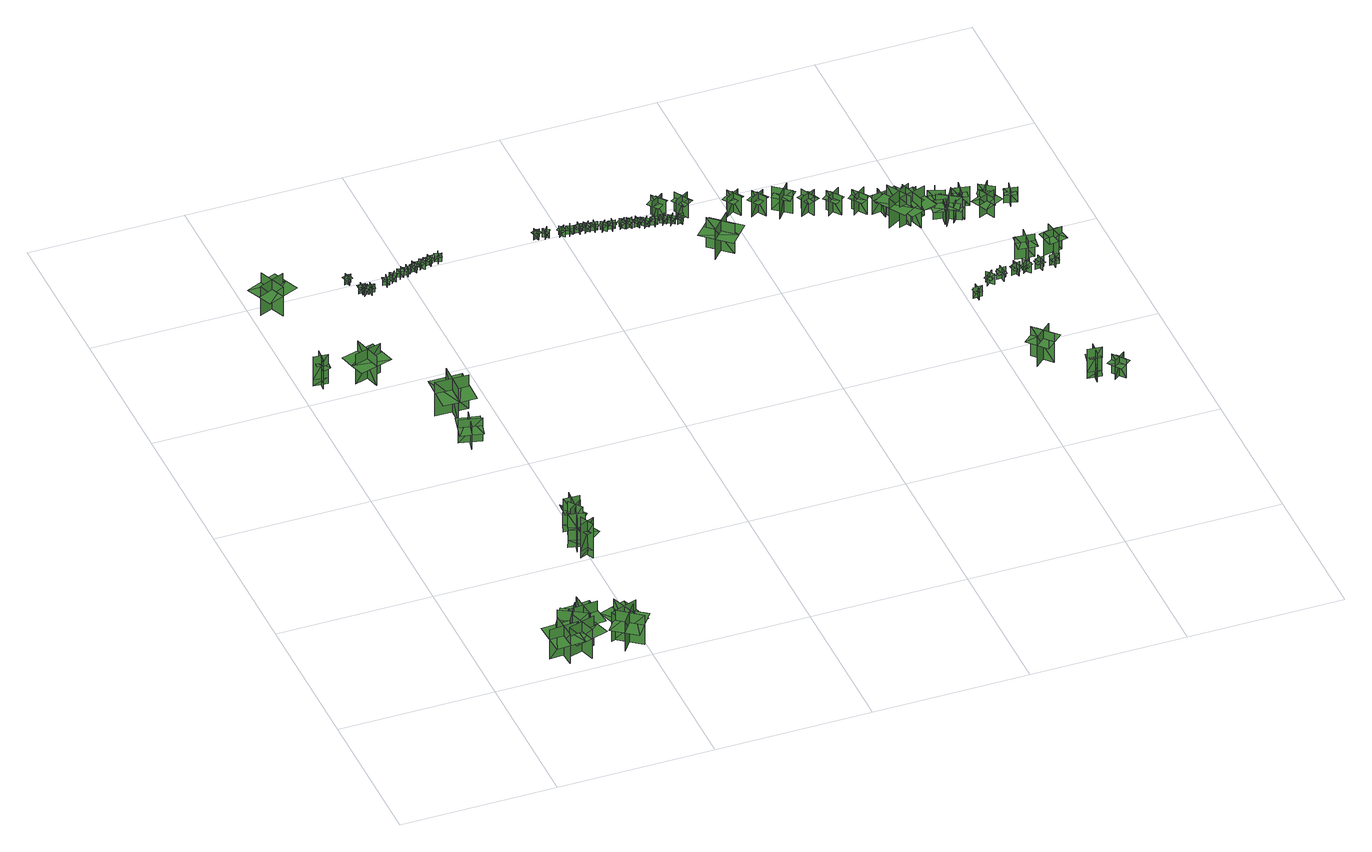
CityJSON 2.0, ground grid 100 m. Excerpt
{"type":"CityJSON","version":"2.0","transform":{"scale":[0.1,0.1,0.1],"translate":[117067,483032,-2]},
"CityObjects":{
"tree1":{"type":"SolitaryVegetationObject","geometry":[{"type":"MultiSurface","lod":"1","boundaries":[[[0,1,2]],[[0,2,3]],[[4,5,6]],[[4,6,7]],[[8,9,10]],[[8,10,11]],[[8,11,12]],[[8,12,13]]]}]},
"tree2":{"type":"SolitaryVegetationObject","geometry":[{"type":"MultiSurface","lod":"1","boundaries":[[[14,15,16]],[[14,16,17]],[[18,19,20]],[[18,20,21]],[[22,23,24]],[[22,24,25]],[[22,25,26]],[[22,26,27]]]}]},
"tree3":{"type":"SolitaryVegetationObject","geometry":[{"type":"MultiSurface","lod":"1","boundaries":[[[28,29,30]],[[28,30,31]],[[32,33,34]],[[32,34,35]],[[36,37,38]],[[36,38,39]],[[36,39,40]],[[36,40,41]]]}]},
"tree4":{"type":"SolitaryVegetationObject","geometry":[{"type":"MultiSurface","lod":"1","boundaries":[[[42,43,44]],[[42,44,45]],[[46,47,48]],[[46,48,49]],[[50,51,52]],[[50,52,53]],[[50,53,54]],[[50,54,55]]]}]},
"tree5":{"type":"SolitaryVegetationObject","geometry":[{"type":"MultiSurface","lod":"1","boundaries":[[[56,57,58]],[[56,58,59]],[[60,61,62]],[[60,62,63]],[[64,65,66]],[[64,66,67]],[[64,67,68]],[[64,68,69]]]}]},
"tree6":{"type":"SolitaryVegetationObject","geometry":[{"type":"MultiSurface","lod":"1","boundaries":[[[70,71,72]],[[70,72,73]],[[74,75,76]],[[74,76,77]],[[78,79,80]],[[78,80,81]],[[78,81,82]],[[78,82,83]]]}]},
"tree7":{"type":"SolitaryVegetationObject","geometry":[{"type":"MultiSurface","lod":"1","boundaries":[[[84,85,86]],[[84,86,87]],[[88,89,90]],[[88,90,91]],[[92,93,89]],[[92,89,88]],[[94,95,85]],[[94,85,84]],[[96,97,98]],[[96,98,99]],[[100,101,102]],[[100,102,103]]]}]},
"tree8":{"type":"SolitaryVegetationObject","geometry":[{"type":"MultiSurface","lod":"1","boundaries":[[[104,105,106]],[[104,106,107]],[[108,109,110]],[[108,110,111]],[[112,113,109]],[[112,109,108]],[[114,115,105]],[[114,105,104]],[[116,117,118]],[[116,118,119]],[[120,121,122]],[[120,122,123]]]}]},
"tree9":{"type":"SolitaryVegetationObject","geometry":[{"type":"MultiSurface","lod":"1","boundaries":[[[124,125,126]],[[124,126,127]],[[128,129,130]],[[128,130,131]],[[132,133,129]],[[132,129,128]],[[134,135,125]],[[134,125,124]],[[136,137,138]],[[136,138,139]],[[140,141,142]],[[140,142,143]]]}]},
"tree10":{"type":"SolitaryVegetationObject","geometry":[{"type":"MultiSurface","lod":"1","boundaries":[[[144,145,146]],[[144,146,147]],[[148,149,150]],[[148,150,151]],[[152,153,154]],[[152,154,155]],[[152,155,156]],[[152,156,157]]]}]},
"tree11":{"type":"SolitaryVegetationObject","geometry":[{"type":"MultiSurface","lod":"1","boundaries":[[[158,159,160]],[[158,160,161]],[[162,163,164]],[[162,164,165]],[[166,167,168]],[[166,168,169]],[[166,169,170]],[[166,170,171]]]}]},
"tree12":{"type":"SolitaryVegetationObject","geometry":[{"type":"MultiSurface","lod":"1","boundaries":[[[172,173,174]],[[172,174,175]],[[176,177,178]],[[176,178,179]],[[180,181,177]],[[180,177,176]],[[182,183,173]],[[182,173,172]],[[184,185,186]],[[184,186,187]],[[188,189,190]],[[188,190,191]]]}]},
"tree13":{"type":"SolitaryVegetationObject","geometry":[{"type":"MultiSurface","lod":"1","boundaries":[[[192,193,194]],[[192,194,195]],[[196,197,198]],[[196,198,199]],[[200,201,197]],[[200,197,196]],[[202,203,193]],[[202,193,192]],[[204,205,206]],[[204,206,207]],[[208,209,210]],[[208,210,211]]]}]},
"tree14":{"type":"SolitaryVegetationObject","geometry":[{"type":"MultiSurface","lod":"1","boundaries":[[[212,213,214]],[[212,214,215]],[[216,217,218]],[[216,218,219]],[[220,221,222]],[[220,222,223]],[[220,223,224]],[[220,224,225]]]}]},
"tree15":{"type":"SolitaryVegetationObject","geometry":[{"type":"MultiSurface","lod":"1","boundaries":[[[226,227,228]],[[226,228,229]],[[230,231,232]],[[230,232,233]],[[234,235,236]],[[234,236,237]],[[234,237,238]],[[234,238,239]]]}]},
"tree16":{"type":"SolitaryVegetationObject","geometry":[{"type":"MultiSurface","lod":"1","boundaries":[[[240,241,242]],[[240,242,243]],[[244,245,246]],[[244,246,247]],[[248,249,250]],[[248,250,251]],[[248,251,252]],[[248,252,253]]]}]},
"tree17":{"type":"SolitaryVegetationObject","geometry":[{"type":"MultiSurface","lod":"1","boundaries":[[[254,255,256]],[[254,256,257]],[[258,259,260]],[[258,260,261]],[[262,263,264]],[[262,264,265]],[[262,265,266]],[[262,266,267]]]}]},
"tree18":{"type":"SolitaryVegetationObject","geometry":[{"type":"MultiSurface","lod":"1","boundaries":[[[268,269,270]],[[268,270,271]],[[272,273,274]],[[272,274,275]],[[276,277,278]],[[276,278,279]],[[276,279,280]],[[276,280,281]]]}]},
"tree19":{"type":"SolitaryVegetationObject","geometry":[{"type":"MultiSurface","lod":"1","boundaries":[[[282,283,284]],[[282,284,285]],[[286,287,288]],[[286,288,289]],[[290,291,292]],[[290,292,293]],[[290,293,294]],[[290,294,295]]]}]},
"tree20":{"type":"SolitaryVegetationObject","geometry":[{"type":"MultiSurface","lod":"1","boundaries":[[[296,297,298]],[[296,298,299]],[[300,301,302]],[[300,302,303]],[[304,305,306]],[[304,306,307]],[[304,307,308]],[[304,308,309]]]}]},
"tree21":{"type":"SolitaryVegetationObject","geometry":[{"type":"MultiSurface","lod":"1","boundaries":[[[310,311,312]],[[310,312,313]],[[314,315,316]],[[314,316,317]],[[318,319,320]],[[318,320,321]],[[318,321,322]],[[318,322,323]]]}]},
"tree22":{"type":"SolitaryVegetationObject","geometry":[{"type":"MultiSurface","lod":"1","boundaries":[[[324,325,326]],[[324,326,327]],[[328,329,330]],[[328,330,331]],[[332,333,334]],[[332,334,335]],[[332,335,336]],[[332,336,337]]]}]},
"tree23":{"type":"SolitaryVegetationObject","geometry":[{"type":"MultiSurface","lod":"1","boundaries":[[[338,339,340]],[[338,340,341]],[[342,343,344]],[[342,344,345]],[[346,347,348]],[[346,348,349]],[[346,349,350]],[[346,350,351]]]}]},
"tree24":{"type":"SolitaryVegetationObject","geometry":[{"type":"MultiSurface","lod":"1","boundaries":[[[352,353,354]],[[352,354,355]],[[356,357,358]],[[356,358,359]],[[360,361,362]],[[360,362,363]],[[360,363,364]],[[360,364,365]]]}]},
"tree25":{"type":"SolitaryVegetationObject","geometry":[{"type":"MultiSurface","lod":"1","boundaries":[[[366,367,368]],[[366,368,369]],[[370,371,372]],[[370,372,373]],[[374,375,376]],[[374,376,377]],[[374,377,378]],[[374,378,379]]]}]},
"tree26":{"type":"SolitaryVegetationObject","geometry":[{"type":"MultiSurface","lod":"1","boundaries":[[[380,381,382]],[[380,382,383]],[[384,385,386]],[[384,386,387]],[[388,389,390]],[[388,390,391]],[[388,391,392]],[[388,392,393]]]}]},
"tree27":{"type":"SolitaryVegetationObject","geometry":[{"type":"MultiSurface","lod":"1","boundaries":[[[394,395,396]],[[394,396,397]],[[398,399,400]],[[398,400,401]],[[402,403,404]],[[402,404,405]],[[402,405,406]],[[402,406,407]]]}]},
"tree28":{"type":"SolitaryVegetationObject","geometry":[{"type":"MultiSurface","lod":"1","boundaries":[[[408,409,410]],[[408,410,411]],[[412,413,414]],[[412,414,415]],[[416,417,418]],[[416,418,419]],[[416,419,420]],[[416,420,421]]]}]},
"tree29":{"type":"SolitaryVegetationObject","geometry":[{"type":"MultiSurface","lod":"1","boundaries":[[[422,423,424]],[[422,424,425]],[[426,427,428]],[[426,428,429]],[[430,431,432]],[[430,432,433]],[[430,433,434]],[[430,434,435]]]}]},
"tree30":{"type":"SolitaryVegetationObject","geometry":[{"type":"MultiSurface","lod":"1","boundaries":[[[436,437,438]],[[436,438,439]],[[440,441,442]],[[440,442,443]],[[444,445,446]],[[444,446,447]],[[444,447,448]],[[444,448,449]]]}]},
"tree31":{"type":"SolitaryVegetationObject","geometry":[{"type":"MultiSurface","lod":"1","boundaries":[[[450,451,452]],[[450,452,453]],[[454,455,456]],[[454,456,457]],[[458,459,460]],[[458,460,461]],[[458,461,462]],[[458,462,463]]]}]},
"tree32":{"type":"SolitaryVegetationObject","geometry":[{"type":"MultiSurface","lod":"1","boundaries":[[[464,465,466]],[[464,466,467]],[[468,469,470]],[[468,470,471]],[[472,473,474]],[[472,474,475]],[[472,475,476]],[[472,476,477]]]}]},
"tree33":{"type":"SolitaryVegetationObject","geometry":[{"type":"MultiSurface","lod":"1","boundaries":[[[478,479,480]],[[478,480,481]],[[482,483,484]],[[482,484,485]],[[486,487,488]],[[486,488,489]],[[486,489,490]],[[486,490,491]]]}]},
"tree34":{"type":"SolitaryVegetationObject","geometry":[{"type":"MultiSurface","lod":"1","boundaries":[[[492,493,494]],[[492,494,495]],[[496,497,498]],[[496,498,499]],[[500,501,502]],[[500,502,503]],[[500,503,504]],[[500,504,505]]]}]},
"tree35":{"type":"SolitaryVegetationObject","geometry":[{"type":"MultiSurface","lod":"1","boundaries":[[[506,507,508]],[[506,508,509]],[[510,511,512]],[[510,512,513]],[[514,515,516]],[[514,516,517]],[[514,517,518]],[[514,518,519]]]}]},
"tree36":{"type":"SolitaryVegetationObject","geometry":[{"type":"MultiSurface","lod":"1","boundaries":[[[520,521,522]],[[520,522,523]],[[524,525,526]],[[524,526,527]],[[528,529,530]],[[528,530,531]],[[528,531,532]],[[528,532,533]]]}]},
"tree37":{"type":"SolitaryVegetationObject","geometry":[{"type":"MultiSurface","lod":"1","boundaries":[[[534,535,536]],[[534,536,537]],[[538,539,540]],[[538,540,541]],[[542,543,544]],[[542,544,545]],[[542,545,546]],[[542,546,547]]]}]},
"tree38":{"type":"SolitaryVegetationObject","geometry":[{"type":"MultiSurface","lod":"1","boundaries":[[[548,549,550]],[[548,550,551]],[[552,553,554]],[[552,554,555]],[[556,557,558]],[[556,558,559]],[[556,559,560]],[[556,560,561]]]}]},
"tree39":{"type":"SolitaryVegetationObject","geometry":[{"type":"MultiSurface","lod":"1","boundaries":[[[562,563,564]],[[562,564,565]],[[566,567,568]],[[566,568,569]],[[570,571,572]],[[570,572,573]],[[570,573,574]],[[570,574,575]]]}]},
"tree40":{"type":"SolitaryVegetationObject","geometry":[{"type":"MultiSurface","lod":"1","boundaries":[[[576,577,578]],[[576,578,579]],[[580,581,582]],[[580,582,583]],[[584,585,586]],[[584,586,587]],[[584,587,588]],[[584,588,589]]]}]},
"tree41":{"type":"SolitaryVegetationObject","geometry":[{"type":"MultiSurface","lod":"1","boundaries":[[[590,591,592]],[[590,592,593]],[[594,595,596]],[[594,596,597]],[[598,599,600]],[[598,600,601]],[[598,601,602]],[[598,602,603]]]}]},
"tree42":{"type":"SolitaryVegetationObject","geometry":[{"type":"MultiSurface","lod":"1","boundaries":[[[604,605,606]],[[604,606,607]],[[608,609,610]],[[608,610,611]],[[612,613,614]],[[612,614,615]],[[612,615,616]],[[612,616,617]]]}]},
"tree43":{"type":"SolitaryVegetationObject","geometry":[{"type":"MultiSurface","lod":"1","boundaries":[[[618,619,620]],[[618,620,621]],[[622,623,624]],[[622,624,625]],[[626,627,628]],[[626,628,629]],[[626,630,631]],[[626,631,627]]]}]},
"tree44":{"type":"SolitaryVegetationObject","geometry":[{"type":"MultiSurface","lod":"1","boundaries":[[[632,633,634]],[[632,634,635]],[[636,637,638]],[[636,638,639]],[[640,641,642]],[[640,642,643]],[[640,643,644]],[[640,644,645]]]}]},
"tree45":{"type":"SolitaryVegetationObject","geometry":[{"type":"MultiSurface","lod":"1","boundaries":[[[646,647,648]],[[646,648,649]],[[650,651,652]],[[650,652,653]],[[654,655,656]],[[654,656,657]],[[654,657,658]],[[654,658,659]]]}]},
"tree46":{"type":"SolitaryVegetationObject","geometry":[{"type":"MultiSurface","lod":"1","boundaries":[[[660,661,662]],[[660,662,663]],[[664,665,666]],[[664,666,667]],[[668,669,670]],[[668,670,671]],[[668,671,672]],[[668,672,673]]]}]},
"tree47":{"type":"SolitaryVegetationObject","geometry":[{"type":"MultiSurface","lod":"1","boundaries":[[[674,675,676]],[[674,676,677]],[[678,679,680]],[[678,680,681]],[[682,683,684]],[[682,684,685]],[[682,686,687]],[[682,687,683]]]}]},
"tree48":{"type":"SolitaryVegetationObject","geometry":[{"type":"MultiSurface","lod":"1","boundaries":[[[688,689,690]],[[688,690,691]],[[692,693,694]],[[692,694,695]],[[696,697,698]],[[696,698,699]],[[696,700,701]],[[696,701,697]]]}]},
"tree49":{"type":"SolitaryVegetationObject","geometry":[{"type":"MultiSurface","lod":"1","boundaries":[[[702,703,704]],[[702,704,705]],[[706,707,708]],[[706,708,709]],[[710,711,712]],[[710,712,713]],[[710,714,715]],[[710,715,711]]]}]},
"tree50":{"type":"SolitaryVegetationObject","geometry":[{"type":"MultiSurface","lod":"1","boundaries":[[[716,717,718]],[[716,718,719]],[[720,721,722]],[[720,722,723]],[[724,725,726]],[[724,726,727]],[[724,728,729]],[[724,729,725]]]}]},
"tree51":{"type":"SolitaryVegetationObject","geometry":[{"type":"MultiSurface","lod":"1","boundaries":[[[730,731,732]],[[730,732,733]],[[734,735,736]],[[734,736,737]],[[738,739,740]],[[738,740,741]],[[738,742,743]],[[738,743,739]]]}]},
"tree52":{"type":"SolitaryVegetationObject","geometry":[{"type":"MultiSurface","lod":"1","boundaries":[[[744,745,746]],[[744,746,747]],[[748,749,750]],[[748,750,751]],[[752,753,754]],[[752,754,755]],[[752,756,757]],[[752,757,753]]]}]},
"tree53":{"type":"SolitaryVegetationObject","geometry":[{"type":"MultiSurface","lod":"1","boundaries":[[[758,759,760]],[[758,760,761]],[[762,763,764]],[[762,764,765]],[[766,767,768]],[[766,768,769]],[[766,769,770]],[[766,770,771]]]}]},
"tree54":{"type":"SolitaryVegetationObject","geometry":[{"type":"MultiSurface","lod":"1","boundaries":[[[772,773,774]],[[772,774,775]],[[776,777,778]],[[776,778,779]],[[780,781,782]],[[780,782,783]],[[780,784,785]],[[780,785,781]]]}]},
"tree55":{"type":"SolitaryVegetationObject","geometry":[{"type":"MultiSurface","lod":"1","boundaries":[[[786,787,788]],[[786,788,789]],[[790,791,792]],[[790,792,793]],[[794,795,796]],[[794,796,797]],[[794,797,798]],[[794,798,799]]]}]},
"tree56":{"type":"SolitaryVegetationObject","geometry":[{"type":"MultiSurface","lod":"1","boundaries":[[[800,801,802]],[[800,802,803]],[[804,805,806]],[[804,806,807]],[[808,809,805]],[[808,805,804]],[[810,811,801]],[[810,801,800]],[[812,813,814]],[[812,814,815]],[[816,817,818]],[[816,818,819]]]}]},
"tree57":{"type":"SolitaryVegetationObject","geometry":[{"type":"MultiSurface","lod":"1","boundaries":[[[820,821,822]],[[820,822,823]],[[824,825,826]],[[824,826,827]],[[828,829,830]],[[828,830,831]],[[828,832,833]],[[828,833,829]]]}]},
"tree58":{"type":"SolitaryVegetationObject","geometry":[{"type":"MultiSurface","lod":"1","boundaries":[[[834,835,836]],[[834,836,837]],[[838,839,840]],[[838,840,841]],[[842,843,844]],[[842,844,845]],[[842,845,846]],[[842,846,847]]]}]},
"tree59":{"type":"SolitaryVegetationObject","geometry":[{"type":"MultiSurface","lod":"1","boundaries":[[[848,849,850]],[[848,850,851]],[[852,853,854]],[[852,854,855]],[[856,857,858]],[[856,858,859]],[[856,860,861]],[[856,861,857]]]}]},
"tree60":{"type":"SolitaryVegetationObject","geometry":[{"type":"MultiSurface","lod":"1","boundaries":[[[862,863,864]],[[862,864,865]],[[866,867,868]],[[866,868,869]],[[870,871,872]],[[870,872,873]],[[870,873,874]],[[870,874,875]]]}]},
"tree61":{"type":"SolitaryVegetationObject","geometry":[{"type":"MultiSurface","lod":"1","boundaries":[[[876,877,878]],[[876,878,879]],[[880,881,882]],[[880,882,883]],[[884,885,886]],[[884,886,887]],[[884,887,888]],[[884,888,889]]]}]},
"tree62":{"type":"SolitaryVegetationObject","geometry":[{"type":"MultiSurface","lod":"1","boundaries":[[[890,891,892]],[[890,892,893]],[[894,895,896]],[[894,896,897]],[[898,899,900]],[[898,900,901]],[[898,902,903]],[[898,903,899]]]}]},
"tree63":{"type":"SolitaryVegetationObject","geometry":[{"type":"MultiSurface","lod":"1","boundaries":[[[904,905,906]],[[904,906,907]],[[908,909,910]],[[908,910,911]],[[912,913,914]],[[912,914,915]],[[912,916,917]],[[912,917,913]]]}]},
"tree64":{"type":"SolitaryVegetationObject","geometry":[{"type":"MultiSurface","lod":"1","boundaries":[[[918,919,920]],[[918,920,921]],[[922,923,924]],[[922,924,925]],[[926,927,928]],[[926,928,929]],[[926,929,930]],[[926,930,931]]]}]},
"tree65":{"type":"SolitaryVegetationObject","geometry":[{"type":"MultiSurface","lod":"1","boundaries":[[[932,933,934]],[[932,934,935]],[[936,937,938]],[[936,938,939]],[[940,941,942]],[[940,942,943]],[[940,944,945]],[[940,945,941]]]}]},
"tree66":{"type":"SolitaryVegetationObject","geometry":[{"type":"MultiSurface","lod":"1","boundaries":[[[946,947,948]],[[946,948,949]],[[950,951,952]],[[950,952,953]],[[954,955,956]],[[954,956,957]],[[954,958,959]],[[954,959,955]]]}]},
"tree67":{"type":"SolitaryVegetationObject","geometry":[{"type":"MultiSurface","lod":"1","boundaries":[[[960,961,962]],[[960,962,963]],[[964,965,966]],[[964,966,967]],[[968,969,970]],[[968,970,971]],[[968,971,972]],[[968,972,973]]]}]},
"tree68":{"type":"SolitaryVegetationObject","geometry":[{"type":"MultiSurface","lod":"1","boundaries":[[[974,975,976]],[[974,976,977]],[[978,979,980]],[[978,980,981]],[[982,983,984]],[[982,984,985]],[[982,983,986]],[[982,986,987]]]}]},
"tree69":{"type":"SolitaryVegetationObject","geometry":[{"type":"MultiSurface","lod":"1","boundaries":[[[988,989,990]],[[988,990,991]],[[992,993,994]],[[992,994,995]],[[996,997,998]],[[996,998,999]],[[996,1000,1001]],[[996,1001,997]]]}]},
"tree70":{"type":"SolitaryVegetationObject","geometry":[{"type":"MultiSurface","lod":"1","boundaries":[[[1002,1003,1004]],[[1002,1004,1005]],[[1006,1007,1008]],[[1006,1008,1009]],[[1010,1011,1012]],[[1010,1012,1013]],[[1010,1013,1014]],[[1010,1014,1015]]]}]},
"tree71":{"type":"SolitaryVegetationObject","geometry":[{"type":"MultiSurface","lod":"1","boundaries":[[[1016,1017,1018]],[[1016,1018,1019]],[[1020,1021,1022]],[[1020,1022,1023]],[[1024,1025,1026]],[[1024,1026,1027]],[[1024,1028,1029]],[[1024,1029,1025]]]}]},
"tree72":{"type":"SolitaryVegetationObject","geometry":[{"type":"MultiSurface","lod":"1","boundaries":[[[1030,1031,1032]],[[1030,1032,1033]],[[1034,1035,1036]],[[1034,1036,1037]],[[1038,1039,1040]],[[1038,1040,1041]],[[1038,1042,1043]],[[1038,1043,1039]]]}]},
"tree73":{"type":"SolitaryVegetationObject","geometry":[{"type":"MultiSurface","lod":"1","boundaries":[[[1044,1045,1046]],[[1044,1046,1047]],[[1048,1049,1050]],[[1048,1050,1051]],[[1052,1053,1054]],[[1052,1054,1055]],[[1052,1055,1056]],[[1052,1056,1057]]]}]},
"tree74":{"type":"SolitaryVegetationObject","geometry":[{"type":"MultiSurface","lod":"1","boundaries":[[[1058,1059,1060]],[[1058,1060,1061]],[[1062,1063,1064]],[[1062,1064,1065]],[[1066,1067,1068]],[[1066,1068,1069]],[[1066,1070,1071]],[[1066,1071,1067]]]}]},
"tree75":{"type":"SolitaryVegetationObject","geometry":[{"type":"MultiSurface","lod":"1","boundaries":[[[1072,1073,1074]],[[1072,1074,1075]],[[1076,1077,1078]],[[1076,1078,1079]],[[1080,1081,1082]],[[1080,1082,1083]],[[1080,1084,1085]],[[1080,1085,1081]]]}]},
"tree76":{"type":"SolitaryVegetationObject","geometry":[{"type":"MultiSurface","lod":"1","boundaries":[[[1086,1087,1088]],[[1086,1088,1089]],[[1090,1091,1092]],[[1090,1092,1093]],[[1094,1095,1096]],[[1094,1096,1097]],[[1094,1097,1098]],[[1094,1098,1099]]]}]},
"tree77":{"type":"SolitaryVegetationObject","geometry":[{"type":"MultiSurface","lod":"1","boundaries":[[[1100,1101,1102]],[[1100,1102,1103]],[[1104,1105,1106]],[[1104,1106,1107]],[[1108,1109,1110]],[[1108,1110,1111]],[[1108,1112,1113]],[[1108,1113,1109]]]}]}
},
"vertices":[
[407,154,24],[407,154,241],[594,165,241],[594,165,24],[493,247,24],[493,247,241],[503,67,241],[503,67,24],[492,275,170],[398,269,170],[411,45,170],[504,50,170],[598,56,170],[585,280,170],
[588,248,21],[588,248,238],[643,69,238],[643,69,21],[698,186,21],[698,186,238],[526,133,238],[526,133,21],[725,195,167],[697,284,167],[483,218,167],[510,129,167],[538,39,167],[752,105,167],
[521,318,22],[521,318,239],[683,224,239],[683,224,22],[644,348,22],[644,348,239],[553,192,239],[553,192,22],[658,372,168],[577,419,168],[464,226,168],[545,178,168],[626,131,168],[739,325,168],
[772,316,20],[772,316,237],[586,300,237],[586,300,20],[689,221,20],[689,221,237],[674,401,237],[674,401,20],[691,193,166],[785,201,166],[766,425,166],[672,417,166],[579,409,166],[598,185,166],
[835,199,18],[835,199,235],[985,87,235],[985,87,18],[961,215,18],[961,215,235],[853,70,235],[853,70,18],[977,237,164],[902,293,164],[768,113,164],[843,57,164],[919,1,164],[1052,181,164],
[990,244,18],[990,244,235],[812,185,235],[812,185,18],[931,132,18],[931,132,235],[874,303,235],[874,303,18],[940,106,164],[1029,135,164],[958,348,164],[869,319,164],[780,289,164],[851,76,164],
[143,3203,58],[135,3113,58],[134,3113,228],[142,3203,228],[90,3159,58],[181,3151,58],[181,3152,228],[91,3160,228],[91,3160,13],[181,3152,13],[142,3203,13],[134,3113,13],[142,3203,141],[134,3113,141],[180,3109,158],[188,3199,158],[135,3125,168],[141,3193,168],[107,3196,177],[101,3128,177],
[1010,1108,69],[910,1135,69],[910,1137,263],[1010,1110,263],[971,1176,69],[944,1076,69],[945,1076,263],[972,1176,263],[972,1176,17],[945,1076,17],[1010,1110,17],[910,1137,17],[1010,1109,164],[910,1136,164],[896,1085,182],[996,1058,182],[924,1133,194],[999,1113,194],[1009,1151,205],[934,1171,205],
[974,1088,65],[1015,993,65],[1014,992,259],[972,1087,259],[945,1015,65],[1040,1056,65],[1040,1057,259],[945,1016,259],[945,1016,13],[1040,1057,13],[972,1087,13],[1014,992,13],[973,1087,160],[1014,992,160],[1063,1014,178],[1021,1108,178],[1009,1005,190],[977,1076,190],[941,1060,201],[973,989,201],
[105,4038,8],[105,4038,225],[179,3866,225],[179,3866,8],[222,3988,8],[222,3988,225],[56,3917,225],[56,3917,8],[247,3999,155],[210,4085,155],[4,3997,155],[41,3911,155],[78,3825,155],[284,3913,155],
[441,3027,11],[441,3027,228],[390,3207,228],[390,3207,11],[332,3090,11],[332,3090,228],[506,3140,228],[506,3140,11],[305,3083,157],[331,2993,157],[547,3054,157],[521,3144,157],[496,3234,157],[280,3173,157],
[960,1260,65],[1020,1176,65],[1019,1175,259],[958,1260,259],[947,1183,65],[1031,1244,65],[1030,1244,259],[946,1184,259],[946,1184,13],[1030,1244,13],[958,1260,13],[1019,1175,13],[959,1260,160],[1019,1176,160],[1062,1207,178],[1002,1291,178],[1011,1187,190],[965,1250,190],[934,1227,201],[979,1164,201],
[985,1235,65],[991,1338,65],[993,1338,259],[986,1235,259],[1043,1286,65],[940,1293,65],[940,1292,259],[1043,1286,259],[1043,1286,13],[940,1292,13],[986,1235,13],[993,1338,13],[986,1235,160],[992,1338,160],[939,1342,178],[933,1238,178],[991,1324,190],[987,1247,190],[1026,1244,201],[1030,1322,201],
[678,2318,21],[678,2318,191],[821,2285,191],[821,2285,21],[763,2369,21],[763,2369,191],[731,2231,191],[731,2231,21],[768,2390,136],[696,2407,136],[656,2235,136],[728,2218,136],[800,2202,136],[840,2374,136],
[862,2612,19],[862,2612,267],[648,2617,267],[648,2617,19],[756,2514,19],[756,2514,267],[760,2720,267],[760,2720,19],[755,2482,186],[862,2480,186],[868,2737,186],[761,2739,186],[654,2741,186],[648,2485,186],
[623,4003,16],[666,4015,16],[666,4015,78],[623,4003,78],[649,3988,16],[637,4031,16],[637,4031,78],[649,3988,78],[649,3988,60],[670,3994,60],[658,4037,60],[637,4031,60],[616,4025,60],[628,3982,60],
[669,3899,13],[713,3901,13],[713,3901,75],[669,3899,75],[691,3879,13],[688,3923,13],[688,3923,75],[691,3879,75],[691,3879,58],[713,3880,58],[710,3924,58],[688,3923,58],[666,3922,58],[668,3878,58],
[726,3868,12],[693,3897,12],[693,3897,73],[726,3868,73],[724,3897,12],[695,3864,12],[695,3864,73],[724,3897,73],[724,3897,56],[708,3912,56],[678,3879,56],[695,3864,56],[711,3849,56],[741,3882,56],
[742,3904,10],[739,3859,10],[739,3859,71],[742,3904,71],[720,3884,10],[764,3882,10],[764,3882,71],[720,3884,71],[720,3884,54],[719,3862,54],[763,3859,54],[764,3882,54],[765,3904,54],[721,3906,54],
[851,3901,8],[859,3945,8],[859,3945,69],[851,3901,69],[875,3918,8],[832,3926,8],[832,3926,69],[875,3918,69],[875,3918,52],[879,3940,52],[835,3948,52],[832,3926,52],[828,3904,52],[871,3896,52],
[922,3931,9],[887,3958,9],[887,3958,70],[922,3931,70],[918,3960,9],[892,3925,9],[892,3925,70],[918,3960,70],[918,3960,53],[901,3973,53],[874,3938,53],[892,3925,53],[909,3911,53],[936,3947,53],
[952,3944,9],[970,3985,9],[970,3985,71],[952,3944,71],[979,3955,9],[939,3973,9],[939,3973,71],[979,3955,71],[979,3955,54],[988,3975,54],[948,3993,54],[939,3973,54],[930,3953,54],[970,3934,54],
[1024,3970,9],[980,3972,9],[980,3972,71],[1024,3970,71],[1005,3992,9],[1003,3948,9],[1003,3948,71],[1005,3992,71],[1005,3992,54],[983,3993,54],[980,3949,54],[1003,3948,54],[1025,3947,54],[1027,3991,54],
[1065,3967,10],[1051,4009,10],[1051,4009,72],[1065,3967,72],[1078,3993,10],[1036,3980,10],[1036,3980,72],[1078,3993,72],[1078,3993,54],[1072,4014,54],[1030,4001,54],[1036,3980,54],[1043,3959,54],[1085,3972,54],
[1095,4014,10],[1124,3981,10],[1124,3981,72],[1095,4014,72],[1093,3984,10],[1126,4014,10],[1126,4014,72],[1093,3984,72],[1093,3984,55],[1108,3968,55],[1141,3997,55],[1126,4014,55],[1111,4030,55],[1078,4001,55],
[1168,3993,11],[1159,4036,11],[1159,4036,72],[1168,3993,72],[1184,4017,11],[1141,4008,11],[1141,4008,72],[1184,4017,72],[1184,4017,55],[1180,4039,55],[1137,4030,55],[1141,4008,55],[1145,3987,55],[1189,3995,55],
[1227,4042,10],[1215,3999,10],[1215,3999,72],[1227,4042,72],[1201,4027,10],[1244,4016,10],[1244,4016,72],[1201,4027,72],[1201,4027,55],[1195,4006,55],[1238,3994,55],[1244,4016,55],[1250,4037,55],[1207,4049,55],
[1827,4011,9],[1868,4028,9],[1868,4028,70],[1827,4011,70],[1854,4000,9],[1837,4041,9],[1837,4041,70],[1854,4000,70],[1854,4000,53],[1875,4008,53],[1858,4049,53],[1837,4041,53],[1817,4032,53],[1834,3991,53],
[1891,3994,9],[1917,4030,9],[1917,4030,70],[1891,3994,70],[1920,3998,9],[1884,4024,9],[1884,4024,70],[1920,3998,70],[1920,3998,53],[1933,4016,53],[1897,4042,53],[1884,4024,53],[1871,4006,53],[1907,3980,53],
[1984,4009,9],[2010,3973,9],[2010,3973,71],[1984,4009,71],[1979,3980,9],[2015,4006,9],[2015,4006,71],[1979,3980,71],[1979,3980,53],[1992,3962,53],[2028,3988,53],[2015,4006,53],[2002,4024,53],[1966,3998,53],
[2035,3966,11],[2053,4007,11],[2053,4007,73],[2035,3966,73],[2062,3977,11],[2022,3994,11],[2022,3994,73],[2062,3977,73],[2062,3977,55],[2071,3997,55],[2031,4015,55],[2022,3994,55],[2013,3974,55],[2054,3956,55],
[2098,3957,13],[2097,4002,13],[2097,4002,74],[2098,3957,74],[2118,3979,13],[2074,3977,13],[2074,3977,74],[2118,3979,74],[2118,3979,57],[2118,4001,57],[2073,3999,57],[2074,3977,57],[2075,3955,57],[2119,3957,57],
[2163,3957,14],[2131,3988,14],[2131,3988,75],[2163,3957,75],[2162,3987,14],[2131,3955,14],[2131,3955,75],[2162,3987,75],[2162,3987,58],[2146,4002,58],[2116,3970,58],[2131,3955,58],[2147,3940,58],[2178,3971,58],
[2190,3943,13],[2195,3987,13],[2195,3987,74],[2190,3943,74],[2213,3961,13],[2169,3967,13],[2169,3967,74],[2213,3961,74],[2213,3961,57],[2216,3983,57],[2172,3989,57],[2169,3967,57],[2166,3945,57],[2210,3939,57],
[2227,3961,11],[2259,3930,11],[2259,3930,73],[2227,3961,73],[2228,3931,11],[2258,3963,11],[2258,3963,73],[2228,3931,73],[2228,3931,56],[2243,3916,56],[2274,3948,56],[2258,3963,56],[2243,3978,56],[2212,3947,56],
[2315,3937,12],[2271,3943,12],[2271,3943,74],[2315,3937,74],[2297,3961,12],[2291,3917,12],[2291,3917,74],[2297,3961,74],[2297,3961,57],[2275,3964,57],[2269,3920,57],[2291,3917,57],[2313,3914,57],[2319,3958,57],
[2341,3943,14],[2366,3907,14],[2366,3907,75],[2341,3943,75],[2336,3914,14],[2372,3940,14],[2372,3940,75],[2336,3914,75],[2336,3914,58],[2348,3896,58],[2385,3921,58],[2372,3940,58],[2359,3958,58],[2323,3933,58],
[2407,3900,13],[2384,3938,13],[2384,3938,75],[2407,3900,75],[2414,3929,13],[2376,3906,13],[2376,3906,75],[2414,3929,75],[2414,3929,57],[2402,3948,57],[2365,3924,57],[2376,3906,57],[2388,3887,57],[2426,3910,57],
[2449,3888,12],[2438,3931,12],[2438,3931,73],[2449,3888,73],[2464,3914,12],[2422,3903,12],[2422,3903,73],[2464,3914,73],[2464,3914,56],[2459,3935,56],[2416,3924,56],[2422,3903,56],[2427,3881,56],[2470,3892,56],
[2507,3879,12],[2471,3905,12],[2471,3905,74],[2507,3879,74],[2502,3908,12],[2476,3872,12],[2476,3872,74],[2502,3908,74],[2502,3908,56],[2484,3921,56],[2458,3885,56],[2476,3872,56],[2494,3859,56],[2520,3895,56],
[2562,3880,14],[2518,3888,14],[2518,3888,76],[2562,3880,76],[2546,3904,14],[2537,3861,14],[2537,3861,76],[2546,3904,76],[2546,3904,59],[2524,3909,59],[2515,3865,59],[2537,3861,59],[2558,3857,59],[2567,3900,59],
[2584,3859,13],[2610,3895,13],[2610,3895,75],[2584,3859,75],[2613,3864,13],[2577,3889,13],[2577,3889,75],[2613,3864,75],[2613,3864,58],[2626,3882,58],[2590,3908,58],[2577,3889,58],[2564,3871,58],[2600,3846,58],
[2544,3926,7],[2629,3989,7],[2629,3989,148],[2544,3926,148],[2627,3914,7],[2564,3999,7],[2564,3999,148],[2627,3914,148],[2551,3931,111],[2629,3989,111],[2604,4023,111],[2526,3965,111],[2576,3897,111],[2654,3956,111],
[2660,3848,12],[2624,3874,12],[2624,3874,73],[2660,3848,73],[2655,3877,12],[2629,3841,12],[2629,3841,73],[2655,3877,73],[2655,3877,56],[2637,3890,56],[2611,3854,56],[2629,3841,56],[2647,3828,56],[2673,3864,56],
[2701,3828,11],[2686,3870,11],[2686,3870,72],[2701,3828,72],[2714,3855,11],[2673,3840,11],[2673,3840,72],[2714,3855,72],[2714,3855,55],[2707,3876,55],[2665,3860,55],[2673,3840,55],[2680,3819,55],[2722,3834,55],
[2883,3590,2],[2883,3590,219],[2757,3452,219],[2757,3452,2],[2886,3464,2],[2886,3464,219],[2753,3586,219],[2753,3586,2],[2907,3445,149],[2970,3514,149],[2805,3666,149],[2741,3597,149],[2678,3528,149],[2844,3376,149],
[2703,3972,8],[2756,3880,8],[2756,3880,149],[2703,3972,149],[2682,3891,8],[2774,3944,8],[2774,3944,149],[2682,3891,149],[2708,3964,112],[2756,3880,112],[2793,3901,112],[2744,3985,112],[2671,3943,112],[2720,3859,112],
[2971,3803,10],[3062,3859,10],[3062,3859,151],[2971,3803,151],[3053,3784,10],[2998,3875,10],[2998,3875,151],[3053,3784,151],[2979,3808,114],[3062,3859,114],[3040,3895,114],[2957,3844,114],[3001,3772,114],[3084,3823,114],
[3108,3749,8],[3199,3805,8],[3199,3805,148],[3108,3749,148],[3190,3730,8],[3134,3820,8],[3134,3820,148],[3190,3730,148],[3116,3753,112],[3199,3805,112],[3176,3840,112],[3094,3789,112],[3138,3718,112],[3221,3769,112],
[3246,3778,6],[3346,3695,6],[3346,3695,178],[3246,3778,178],[3256,3676,6],[3339,3776,6],[3339,3776,178],[3256,3676,178],[3255,3771,134],[3346,3695,134],[3379,3734,134],[3287,3810,134],[3222,3731,134],[3313,3655,134],
[3414,3728,7],[3456,3631,7],[3456,3631,148],[3414,3728,148],[3384,3650,7],[3481,3692,7],[3481,3692,148],[3384,3650,148],[3418,3720,111],[3456,3631,111],[3495,3647,111],[3456,3737,111],[3379,3704,111],[3417,3614,111],
[3609,3575,7],[3545,3660,7],[3545,3660,148],[3609,3575,148],[3621,3658,7],[3535,3594,7],[3535,3594,148],[3621,3658,148],[3604,3582,111],[3545,3660,111],[3512,3635,111],[3570,3557,111],[3637,3607,111],[3579,3685,111],
[4252,1781,3],[4148,1896,3],[4148,1896,218],[4252,1781,218],[4258,1884,3],[4143,1781,3],[4143,1781,218],[4258,1884,218],[4258,1884,158],[4206,1942,158],[4091,1838,158],[4143,1781,158],[4194,1723,158],[4310,1826,158],
[3751,3523,10],[3687,3608,10],[3687,3608,150],[3751,3523,150],[3762,3606,10],[3677,3542,10],[3677,3542,150],[3762,3606,150],[3746,3530,114],[3687,3608,114],[3654,3582,114],[3712,3505,114],[3779,3555,114],[3721,3633,114],
[4035,2532,6],[4093,2537,6],[4093,2537,84],[4035,2532,84],[4063,2508,6],[4063,2508,84],[4059,2566,84],[4059,2566,6],[4063,2508,59],[4087,2510,59],[4084,2556,59],[4059,2555,59],[4035,2553,59],[4039,2507,59],
[4373,1556,53],[4463,1548,53],[4463,1546,224],[4373,1555,224],[4416,1503,54],[4425,1594,54],[4424,1594,224],[4416,1503,224],[4416,1503,8],[4424,1594,8],[4373,1555,8],[4463,1546,8],[4373,1555,136],[4463,1547,136],[4467,1593,153],[4377,1601,153],[4451,1548,163],[4383,1554,163],[4380,1520,173],[4448,1514,173],
[3779,3515,6],[3884,3529,6],[3884,3529,147],[3779,3515,147],[3846,3465,6],[3832,3570,6],[3832,3570,147],[3846,3465,147],[3788,3516,111],[3884,3529,111],[3879,3571,111],[3782,3558,111],[3793,3475,111],[3890,3488,111],
[3982,3446,10],[3982,3446,228],[3822,3350,228],[3822,3350,10],[3949,3324,10],[3949,3324,228],[3857,3479,228],[3857,3479,10],[3963,3300,157],[4044,3348,157],[3929,3541,157],[3848,3493,157],[3768,3445,157],[3883,3252,157],
[4202,2658,4],[4156,2619,4],[4156,2619,82],[4202,2658,82],[4165,2660,4],[4165,2660,82],[4204,2614,82],[4204,2614,4],[4201,2653,52],[4161,2619,52],[4177,2601,52],[4217,2635,52],[4185,2673,52],[4145,2639,52],
[4061,3392,8],[4061,3392,225],[3883,3337,225],[3883,3337,8],[4000,3282,8],[4000,3282,225],[3947,3454,225],[3947,3454,8],[4009,3255,154],[4098,3283,154],[4031,3497,154],[3942,3469,154],[3852,3442,154],[3919,3227,154],
[4523,1489,6],[4603,1549,6],[4603,1549,145],[4523,1489,145],[4589,1479,6],[4529,1559,6],[4529,1559,145],[4589,1479,145],[4589,1479,106],[4629,1509,106],[4569,1589,106],[4529,1559,106],[4489,1529,106],[4549,1450,106],
[4050,3503,7],[3956,3453,7],[3956,3453,148],[4050,3503,148],[3969,3527,7],[4019,3433,7],[4019,3433,148],[3969,3527,148],[4042,3499,111],[3956,3453,111],[3976,3416,111],[4062,3462,111],[4022,3536,111],[3936,3490,111],
[4291,2658,5],[4231,2654,5],[4231,2654,83],[4291,2658,83],[4262,2683,5],[4262,2683,83],[4266,2623,83],[4266,2623,5],[4287,2656,53],[4235,2652,53],[4236,2628,53],[4289,2631,53],[4285,2681,53],[4233,2677,53],
[4164,3384,7],[4164,3384,147],[4144,3265,147],[4144,3265,7],[4210,3317,7],[4210,3317,147],[4095,3336,147],[4095,3336,7],[4227,3314,101],[4237,3373,101],[4095,3397,101],[4085,3338,101],[4075,3279,101],[4217,3255,101],
[4367,2640,5],[4352,2698,5],[4352,2698,83],[4367,2640,83],[4386,2673,5],[4386,2673,83],[4328,2658,83],[4328,2658,5],[4364,2643,53],[4351,2694,53],[4327,2688,53],[4340,2637,53],[4388,2650,53],[4375,2700,53],
[4125,3375,2],[4162,3475,2],[4162,3475,143],[4125,3375,143],[4201,3411,2],[4101,3448,2],[4101,3448,143],[4201,3411,143],[4128,3384,107],[4162,3475,107],[4123,3490,107],[4089,3399,107],[4167,3369,107],[4201,3460,107],
[4227,3382,3],[4148,3246,3],[4148,3246,174],[4227,3382,174],[4119,3353,3],[4255,3273,3],[4255,3273,174],[4119,3353,174],[4124,3350,126],[4089,3290,126],[4214,3217,126],[4249,3276,126],[4284,3336,126],[4159,3409,126],
[4198,3263,4],[4266,3345,4],[4266,3345,145],[4198,3263,145],[4270,3270,4],[4188,3338,4],[4188,3338,145],[4270,3270,145],[4201,3261,98],[4268,3342,98],[4228,3376,98],[4160,3295,98],[4301,3315,98],[4234,3234,98],
[4408,2689,5],[4444,2640,5],[4444,2640,83],[4408,2689,83],[4403,2652,5],[4403,2652,83],[4451,2687,83],[4451,2687,5],[4412,2687,53],[4443,2645,53],[4463,2659,53],[4432,2702,53],[4392,2672,53],[4423,2630,53],
[4522,2780,7],[4401,2795,7],[4401,2795,176],[4522,2780,176],[4473,2844,7],[4458,2723,7],[4458,2723,176],[4473,2844,176],[4473,2844,129],[4413,2852,129],[4397,2731,129],[4458,2723,129],[4518,2716,129],[4533,2836,129],
[4538,2675,4],[4479,2665,4],[4479,2665,82],[4538,2675,82],[4508,2696,4],[4508,2696,82],[4518,2637,82],[4518,2637,4],[4535,2672,52],[4483,2663,52],[4487,2639,52],[4539,2648,52],[4531,2697,52],[4479,2688,52],
[4278,3339,7],[4299,3444,7],[4299,3444,148],[4278,3339,148],[4348,3386,7],[4243,3407,7],[4243,3407,148],[4348,3386,148],[4280,3348,112],[4299,3444,112],[4258,3452,112],[4239,3357,112],[4321,3340,112],[4340,3435,112],
[4388,3327,11],[4388,3327,151],[4438,3218,151],[4438,3218,11],[4464,3297,11],[4464,3297,151],[4358,3249,151],[4358,3249,11],[4480,3305,105],[4455,3360,105],[4324,3299,105],[4349,3244,105],[4374,3190,105],[4505,3250,105],
[4603,2697,4],[4600,2637,4],[4600,2637,82],[4603,2697,82],[4575,2671,4],[4575,2671,82],[4635,2669,82],[4635,2669,4],[4605,2693,52],[4603,2641,52],[4627,2640,52],[4629,2692,52],[4580,2694,52],[4577,2642,52],
[4406,3315,6],[4466,3403,6],[4466,3403,147],[4406,3315,147],[4488,3331,6],[4401,3391,6],[4401,3391,147],[4488,3331,147],[4411,3323,110],[4466,3403,110],[4431,3427,110],[4376,3346,110],[4446,3299,110],[4501,3379,110],
[4698,2795,2],[4578,2776,2],[4578,2776,172],[4698,2795,172],[4633,2843,2],[4652,2722,2],[4652,2722,172],[4633,2843,172],[4633,2843,124],[4573,2833,124],[4592,2713,124],[4652,2722,124],[4712,2732,124],[4693,2852,124],
[4624,3314,7],[4544,3332,7],[4544,3332,116],[4624,3314,116],[4589,3369,7],[4571,3288,7],[4571,3288,116],[4589,3369,116],[4617,3316,88],[4544,3332,88],[4536,3300,88],[4610,3284,88],[4624,3348,88],[4551,3364,88]
]}
